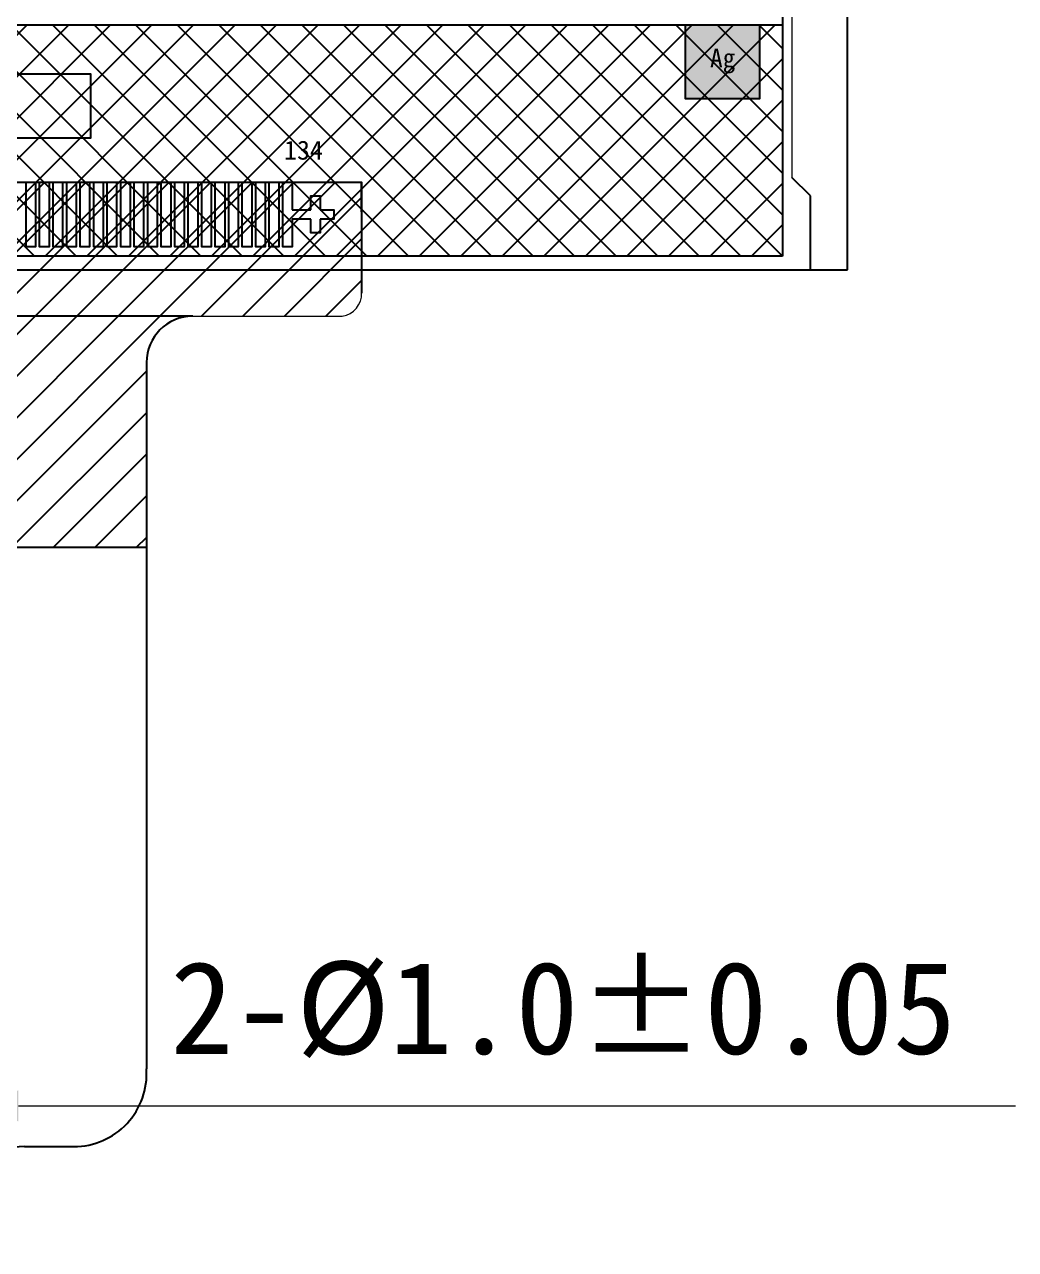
# Model space of a CAD drawing. Header units: millimetres. Extents: x 1279 to 1513, y 338 to 493.
# Drawn here: x 1341.06 to 1351.77, y 409.27 to 422.5 of the extents above; entities that cross this region are included whole.
import ezdxf

# ---------------------------------------------------------------- set-up
doc = ezdxf.new("R2010")
doc.units = ezdxf.units.MM
doc.linetypes.add('SOLID', pattern=[0])
for name, color, linetype in [('DWG', 7, 'Continuous'), ('FPC', 30, 'Continuous'), ('LAYER0$C$L0', 2, 'SOLID'), ('lcd', 4, 'Continuous')]:
    doc.layers.add(name, color=color, linetype=linetype)
doc.styles.add('宋体', font='')
doc.styles.get('宋体').set_extended_font_data('SimSun')
doc.dimstyles.new('标准', dxfattribs={"dimtxt": 1.8, "dimasz": 1.5, "dimexe": 0.5, "dimexo": 0.4, "dimgap": 0.1, "dimtad": 1, "dimzin": 1, "dimdsep": 46, "dimtxsty": '宋体', "dimblk": 'CLOSEDBLANK', "dimcen": 0.09, "dimclrd": 96, "dimclre": 96, "dimclrt": 3, "dimadec": 0, "dimazin": 0, "dimtfac": 1, "dimtofl": 0, "dimtmove": 0, "dimatfit": 1, "dimldrblk": 'CLOSEDBLANK', "dimfxl": 1, "dimtolj": 1, "dimlwd": 0, "dimlwe": 0, "dimarcsym": 0})

# ---------------------------------------------------------------- blocks, each defined once
blk = doc.blocks.new('*D77')
at = {"color": 7, "lineweight": 0}
for p, q in [((1339.495, 410.73), (1339.495, 410.91)), ((1339.405, 410.82), (1339.585, 410.82)), ((1340.995, 410.82), (1351.771, 410.82))]:
    blk.add_line(p, q, dxfattribs=at)
at = {"color": 7}
blk.add_solid([(1340.995, 410.987), (1340.995, 410.654), (1339.995, 410.82)], dxfattribs=at)
at = {"layer": 'Defpoints', "color": 0}
for p in [(1338.995, 410.82), (1339.995, 410.82)]:
    blk.add_point(p, dxfattribs=at)
at = {"color": 7, "insert": (1346.883, 411.859), "char_height": 1, "attachment_point": 5, "style": '宋体'}
blk.add_mtext('\\A1;2-%%c1.0%%p0.05', dxfattribs=at)
blk = doc.blocks.new('_ClosedBlank')
at = {"color": 0, "linetype": 'ByBlock', "lineweight": -2}
for p, q in [((-1, 0.167), (0, 0)), ((-1, 0.167), (-1, -0.167)), ((0, 0), (-1, -0.167))]:
    blk.add_line(p, q, dxfattribs=at)

msp = doc.modelspace()

# ---------------------------------------------------------------- hatches: boundary and pattern name
h = msp.add_hatch()
h.set_pattern_fill('ANSI37', color=256, scale=0.1, style=0)
h.set_pattern_definition([(45, (11.47605, -10.43384), (-0.2245064, 0.2245064), []), (135, (11.47605, -10.43384), (-0.2245064, -0.2245064), [])])
h.paths.add_polyline_path([(1319.135, 422.503), (1349.255, 422.503), (1349.255, 420.003), (1319.135, 420.003)])
h = msp.add_hatch()
h.set_pattern_fill('ANSI31', color=30, scale=0.1, style=0)
edge = h.paths.add_edge_path(flags=17)
edge.add_line((1344.705, 420.482), (1344.705, 420.803))
edge.add_line((1344.705, 420.803), (1344.705, 420.482))
edge.add_line((1344.705, 420.482), (1344.705, 420.803))
edge.add_line((1344.705, 420.803), (1344.705, 420.482))
edge.add_line((1344.705, 420.482), (1344.705, 420.803))
edge.add_line((1344.705, 420.803), (1344.705, 419.603))
h.paths.add_polyline_path([(1344.705, 420.482), (1344.705, 420.803)], flags=16)
edge = h.paths.add_edge_path()
edge.add_line((1323.685, 420.803), (1344.705, 420.803))
edge.add_line((1323.685, 420.803), (1323.685, 419.603))
edge.add_arc((1323.931, 419.596), 0.245, 178.3428, 261.6793)
edge.add_line((1326.178, 419.353), (1323.895, 419.353))
edge.add_line((1342.879, 419.353), (1326.178, 419.353))
edge.add_line((1342.879, 419.353), (1344.496, 419.353))
edge.add_arc((1344.46, 419.596), 0.245, 278.3207, 361.6572)
h = msp.add_hatch()
h.set_pattern_fill('ANSI31', color=256, scale=0.1, style=0)
edge = h.paths.add_edge_path()
edge.add_line((1342.879, 419.353), (1326.178, 419.353))
edge.add_arc((1326.178, 418.853), 0.5, 0, 90)
edge.add_line((1326.678, 418.853), (1326.678, 417.357))
edge.add_arc((1326.178, 417.357), 0.5, 270, 360)
edge.add_line((1326.186, 416.857), (1342.379, 416.857))
edge.add_line((1342.379, 418.853), (1342.379, 416.857))
edge.add_arc((1342.879, 418.853), 0.5, 90, 180)
at = {"layer": 'lcd', "ltscale": 2}
h = msp.add_hatch(color=2, dxfattribs=at)
h.paths.add_polyline_path([(1348.205, 421.703), (1349.005, 421.703), (1349.005, 422.503), (1348.205, 422.503)])
h.paths.add_polyline_path([(1348.42, 422.293), (1348.855, 422.293), (1348.855, 421.926), (1348.42, 421.926)], flags=24)

# ---------------------------------------------------------------- linework, layer by layer
for p, q in [((1349.955, 419.853), (1349.955, 453.573)), ((1349.955, 419.853), (1349.955, 453.573)), ((1349.555, 420.653), (1349.355, 420.853)), ((1349.555, 420.653), (1349.355, 420.853)), ((1349.555, 419.853), (1349.555, 420.653)), ((1349.555, 419.853), (1349.555, 420.653))]:
    msp.add_line(p, q)
at = {"color": 7, "linetype": 'Continuous', "lineweight": 0}
msp.add_line((1349.355, 423.353), (1349.355, 420.853), dxfattribs=at)
msp.add_line((1349.355, 423.353), (1349.355, 420.853), dxfattribs=at)
at = {"color": 4}
msp.add_line((1349.255, 422.503), (1349.255, 420.003), dxfattribs=at)
at = {"color": 30}
msp.add_line((1341.061, 410.38), (1341.594, 410.38), dxfattribs=at)
at = {"layer": 'DWG', "color": 30}
for p, q in [((1323.685, 420.803), (1344.705, 420.803)), ((1342.879, 419.353), (1326.178, 419.353))]:
    msp.add_line(p, q, dxfattribs=at)
at = {"layer": 'DWG', "color": 30, "lineweight": 0}
for p, q in [((1344.705, 419.603), (1344.705, 420.803)), ((1342.879, 419.353), (1344.496, 419.353))]:
    msp.add_line(p, q, dxfattribs=at)
msp.add_arc((1344.46, 419.596), 0.245, 278.3207, 1.6572, dxfattribs=at)
at = {"layer": 'FPC', "color": 30}
for p in [(1342.379, 418.853), (1326.186, 416.857)]:
    msp.add_line(p, (1342.379, 416.857), dxfattribs=at)
at = {"layer": 'FPC'}
msp.add_line((1342.379, 416.857), (1342.379, 411.221), dxfattribs=at)
at = {"layer": 'FPC', "color": 30}
msp.add_lwpolyline([(1344.705, 420.482), (1344.705, 420.803), (1344.705, 420.482), (1344.705, 420.803), (1344.705, 420.482), (1344.705, 420.803), (1344.705, 419.603)], dxfattribs=at)
msp.add_arc((1342.879, 418.853), 0.5, 90, 180, dxfattribs=at)
at = {"layer": 'FPC'}
for centre, radius, start, end in [((1341.593, 411.168), 0.788, 270.1076, 3.855), ((1341.043, 409.232), 1.148, 89.0991, 178.1735)]:
    msp.add_arc(centre, radius, start, end, dxfattribs=at)
at = {"layer": 'LAYER0$C$L0', "color": 0}
msp.add_line((1318.435, 419.853), (1349.955, 419.853), dxfattribs=at)
msp.add_line((1318.435, 419.853), (1349.955, 419.853), dxfattribs=at)
at = {"layer": 'lcd', "color": 4, "ltscale": 2}
for p, q in [((1349.255, 453.123), (1349.255, 420.003)), ((1349.255, 420.003), (1319.135, 420.003))]:
    msp.add_line(p, q, dxfattribs=at)
at = {"layer": 'lcd', "color": 7, "ltscale": 2}
msp.add_line((1319.135, 422.503), (1349.255, 422.503), dxfattribs=at)
at = {"layer": 'lcd', "color": 6, "ltscale": 2}
for points in [[(1348.205, 422.503), (1349.005, 422.503), (1349.005, 421.703), (1348.205, 421.703)], [(1341.079, 420.803), (1341.181, 420.803), (1341.181, 420.103), (1341.079, 420.103)], [(1341.225, 420.803), (1341.327, 420.803), (1341.327, 420.103), (1341.225, 420.103)], [(1341.371, 420.803), (1341.473, 420.803), (1341.473, 420.103), (1341.371, 420.103)], [(1341.517, 420.803), (1341.619, 420.803), (1341.619, 420.103), (1341.517, 420.103)], [(1341.663, 420.803), (1341.765, 420.803), (1341.765, 420.103), (1341.663, 420.103)], [(1341.809, 420.803), (1341.911, 420.803), (1341.911, 420.103), (1341.809, 420.103)], [(1341.955, 420.803), (1342.057, 420.803), (1342.057, 420.103), (1341.955, 420.103)], [(1342.101, 420.803), (1342.203, 420.803), (1342.203, 420.103), (1342.101, 420.103)], [(1342.247, 420.803), (1342.349, 420.803), (1342.349, 420.103), (1342.247, 420.103)], [(1342.393, 420.803), (1342.495, 420.803), (1342.495, 420.103), (1342.393, 420.103)], [(1342.539, 420.803), (1342.641, 420.803), (1342.641, 420.103), (1342.539, 420.103)], [(1342.685, 420.803), (1342.787, 420.803), (1342.787, 420.103), (1342.685, 420.103)], [(1342.831, 420.803), (1342.933, 420.803), (1342.933, 420.103), (1342.831, 420.103)], [(1342.977, 420.803), (1343.079, 420.803), (1343.079, 420.103), (1342.977, 420.103)], [(1343.123, 420.803), (1343.225, 420.803), (1343.225, 420.103), (1343.123, 420.103)], [(1343.269, 420.803), (1343.371, 420.803), (1343.371, 420.103), (1343.269, 420.103)], [(1343.415, 420.803), (1343.517, 420.803), (1343.517, 420.103), (1343.415, 420.103)], [(1343.561, 420.803), (1343.663, 420.803), (1343.663, 420.103), (1343.561, 420.103)], [(1343.707, 420.803), (1343.809, 420.803), (1343.809, 420.103), (1343.707, 420.103)]]:
    msp.add_lwpolyline(points, close=True, dxfattribs=at)
at = {"layer": 'lcd', "color": 7, "ltscale": 2}
for points in [[(1326.618, 421.973), (1341.773, 421.973), (1341.773, 421.275), (1326.618, 421.275)], [(1341.079, 420.803), (1341.181, 420.803), (1341.181, 420.103), (1341.079, 420.103)], [(1341.225, 420.803), (1341.327, 420.803), (1341.327, 420.103), (1341.225, 420.103)], [(1341.371, 420.803), (1341.473, 420.803), (1341.473, 420.103), (1341.371, 420.103)], [(1341.517, 420.803), (1341.619, 420.803), (1341.619, 420.103), (1341.517, 420.103)], [(1341.663, 420.803), (1341.765, 420.803), (1341.765, 420.103), (1341.663, 420.103)], [(1341.809, 420.803), (1341.911, 420.803), (1341.911, 420.103), (1341.809, 420.103)], [(1341.955, 420.803), (1342.057, 420.803), (1342.057, 420.103), (1341.955, 420.103)], [(1342.101, 420.803), (1342.203, 420.803), (1342.203, 420.103), (1342.101, 420.103)], [(1342.247, 420.803), (1342.349, 420.803), (1342.349, 420.103), (1342.247, 420.103)], [(1342.393, 420.803), (1342.495, 420.803), (1342.495, 420.103), (1342.393, 420.103)], [(1342.539, 420.803), (1342.641, 420.803), (1342.641, 420.103), (1342.539, 420.103)], [(1342.685, 420.803), (1342.787, 420.803), (1342.787, 420.103), (1342.685, 420.103)], [(1342.831, 420.803), (1342.933, 420.803), (1342.933, 420.103), (1342.831, 420.103)], [(1342.977, 420.803), (1343.079, 420.803), (1343.079, 420.103), (1342.977, 420.103)], [(1343.123, 420.803), (1343.225, 420.803), (1343.225, 420.103), (1343.123, 420.103)], [(1343.269, 420.803), (1343.371, 420.803), (1343.371, 420.103), (1343.269, 420.103)], [(1343.415, 420.803), (1343.517, 420.803), (1343.517, 420.103), (1343.415, 420.103)], [(1343.561, 420.803), (1343.663, 420.803), (1343.663, 420.103), (1343.561, 420.103)], [(1343.707, 420.803), (1343.809, 420.803), (1343.809, 420.103), (1343.707, 420.103)]]:
    msp.add_lwpolyline(points, close=True, dxfattribs=at)
for points in [[(1343.955, 420.403), (1343.955, 420.103), (1343.853, 420.103), (1343.853, 420.803), (1343.955, 420.803), (1343.955, 420.503)], [(1344.155, 420.503), (1344.155, 420.653), (1344.255, 420.653), (1344.255, 420.503)], [(1343.955, 420.503), (1344.155, 420.503)], [(1344.155, 420.403), (1343.955, 420.403)], [(1344.255, 420.403), (1344.255, 420.253), (1344.155, 420.253), (1344.155, 420.403)], [(1344.255, 420.503), (1344.405, 420.503), (1344.405, 420.403), (1344.255, 420.403)]]:
    msp.add_lwpolyline(points, dxfattribs=at)
at = {"layer": 'lcd', "color": 6, "ltscale": 2}
for points in [[(1343.955, 420.403), (1343.955, 420.103), (1343.853, 420.103), (1343.853, 420.803), (1343.955, 420.803), (1343.955, 420.503)], [(1344.155, 420.503), (1344.155, 420.653), (1344.255, 420.653), (1344.255, 420.503)], [(1343.955, 420.503), (1344.155, 420.503)], [(1344.155, 420.403), (1343.955, 420.403)], [(1344.255, 420.403), (1344.255, 420.253), (1344.155, 420.253), (1344.155, 420.403)], [(1344.255, 420.503), (1344.405, 420.503), (1344.405, 420.403), (1344.255, 420.403)]]:
    msp.add_lwpolyline(points, dxfattribs=at)

# ---------------------------------------------------------------- texts
at = {"layer": 'lcd', "color": 6, "ltscale": 2, "insert": (1348.47, 422.243), "char_height": 0.2007, "width": 0.01343, "attachment_point": 1, "style": '宋体'}
msp.add_mtext('Ag', dxfattribs=at)
at = {"layer": 'lcd', "color": 7, "ltscale": 2, "insert": (1343.867, 421.25), "char_height": 0.2052, "width": 0.03934, "attachment_point": 1, "style": '宋体'}
msp.add_mtext('134', dxfattribs=at)

# ---------------------------------------------------------------- dimensions: what is measured, and where the dimension line sits
dim = msp.add_diameter_dim_2p(p1=(1338.995, 410.82), p2=(1339.995, 410.82), text='2-%%c1.0%%p0.05', dimstyle='标准', override={"dimtxt": 1, "dimasz": 1, "dimgap": 0.5, "dimdec": 1, "dimsah": 1, "dimclrd": 7, "dimclre": 7, "dimclrt": 7})
dim.commit()
dim.dimension.update_dxf_attribs({"geometry": '*D77', "text_midpoint": (1346.883, 411.859)})

doc.saveas('drawing.dxf')
